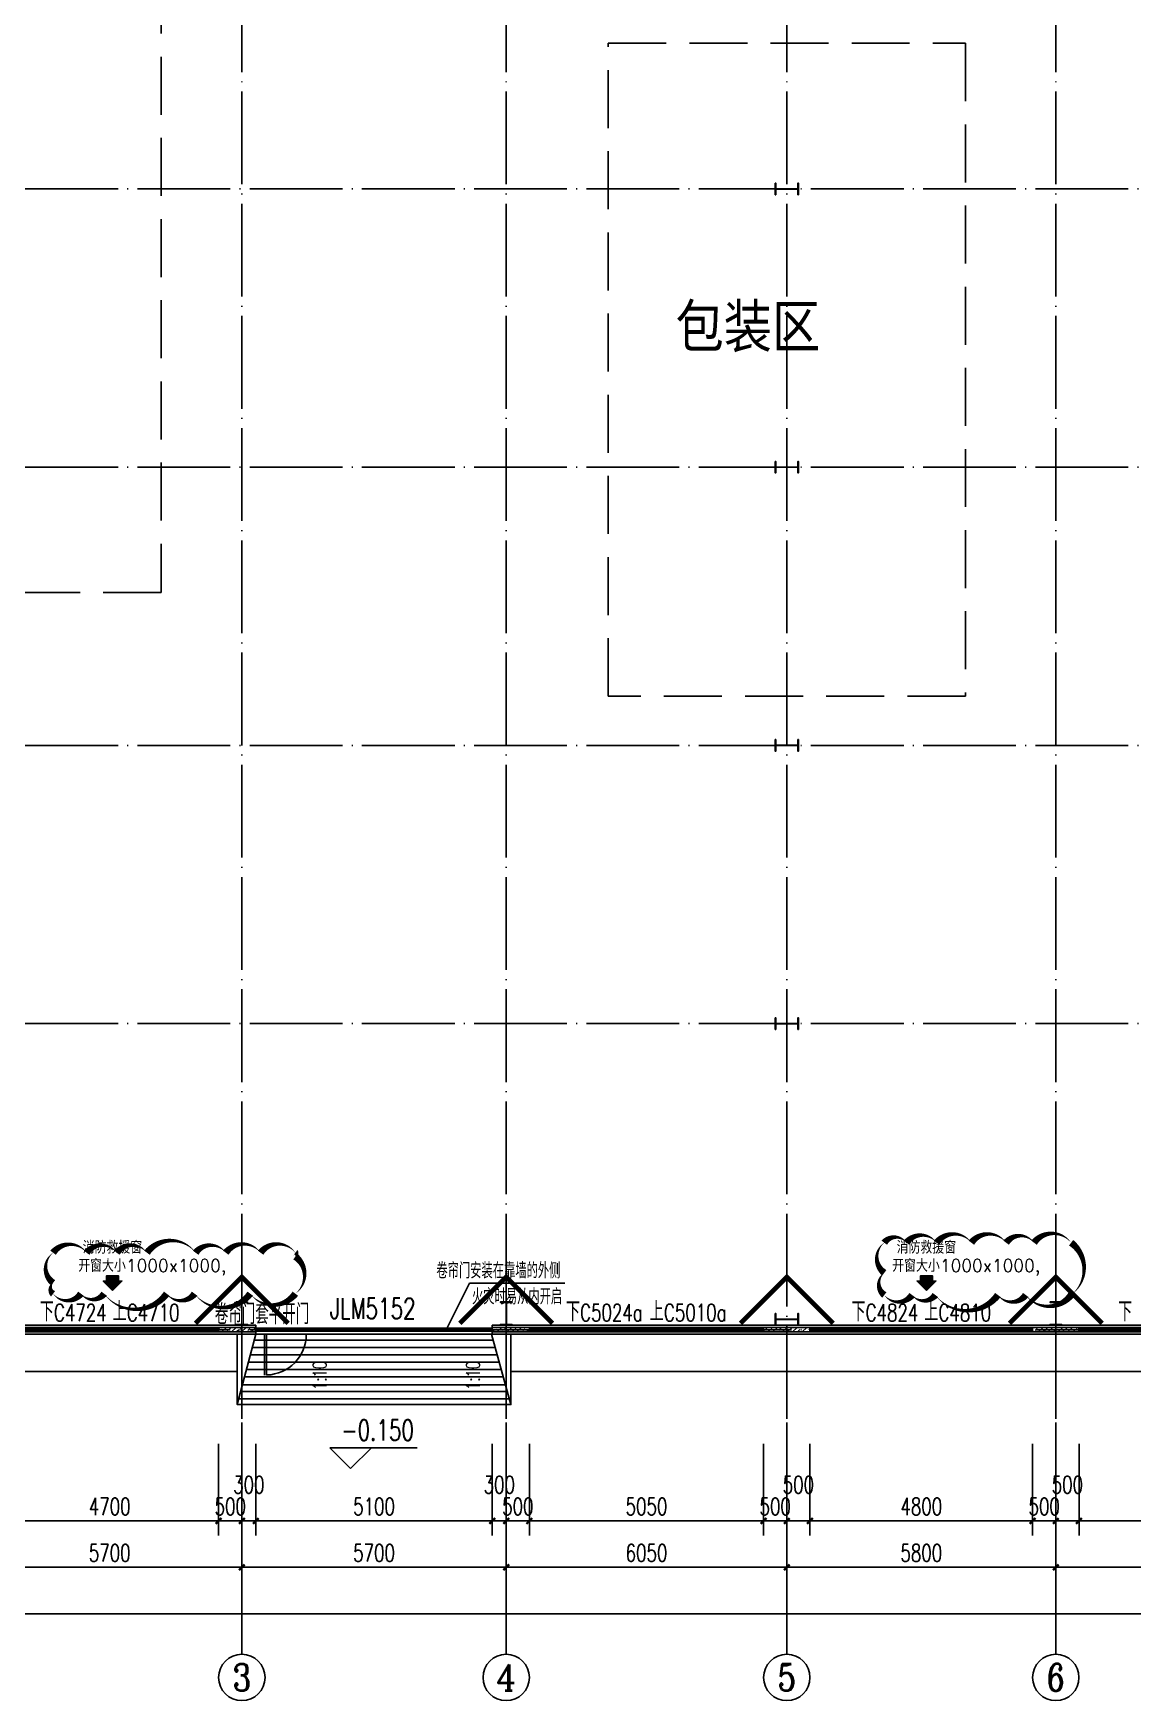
# Model space of a CAD drawing. Extents: x 7651907 to 8255021, y -2490714 to -1144618.
# Drawn here: x 7871725 to 7895428, y -1253868 to -1217913 of the extents above; entities that cross this region are included whole.
import ezdxf
from ezdxf.enums import TextEntityAlignment as Align

# ---------------------------------------------------------------- set-up
doc = ezdxf.new("R2010")
doc.units = 0
doc.header["$LTSCALE"] = 1000
doc.linetypes.add('DASH', pattern=[0.35, 0.25, -0.1])
doc.linetypes.add('DOTE', pattern=[2.42, 2, -0.2, 0.02, -0.2])
doc.layers.get('0').update_dxf_attribs({"linetype": 'CONTINUOUS'})
doc.layers.get('Defpoints').update_dxf_attribs({"linetype": 'CONTINUOUS'})
for name, color, linetype in [('001-墙体', 30, 'CONTINUOUS'), ('AXIS', 3, 'CONTINUOUS'), ('AXIS_TEXT', 7, 'CONTINUOUS'), ('DIM_ELEV', 3, 'CONTINUOUS'), ('DIM_LEAD', 3, 'CONTINUOUS'), ('DIM_SYMB', 3, 'CONTINUOUS'), ('DOTE', 8, 'DOTE'), ('M_Prof', 2, 'CONTINUOUS'), ('PUB_HATCH', 8, 'CONTINUOUS'), ('PUB_TEXT', 7, 'CONTINUOUS'), ('STAIR', 2, 'CONTINUOUS'), ('WINDOW', 4, 'CONTINUOUS'), ('WINDOW_TEXT', 7, 'CONTINUOUS'), ('墙线', 2, 'CONTINUOUS')]:
    doc.layers.add(name, color=color, linetype=linetype)
doc.layers.add('DIM_MODI', color=6, linetype='CONTINUOUS', plot=False)
doc.styles.add('0总图替换X', font='ZSM.shx', dxfattribs={"bigfont": 'HZTXT.shx'})
doc.styles.add('_TCH_AXIS', font='COMPLEX', dxfattribs={"bigfont": 'GBCBIG'})
doc.styles.add('_TCH_DIM', font='SIMPLEX', dxfattribs={"bigfont": 'GBCBIG'})
doc.styles.add('_TCH_DIM_T3', font='SIMPLEX', dxfattribs={"width": 0.705882, "bigfont": 'GBCBIG'})
doc.styles.add('_TCH_LABEL', font='COMPLEX', dxfattribs={"bigfont": 'GBCBIG'})
doc.styles.add('_TCH_WINDOW', font='SIMPLEX', dxfattribs={"height": 3.5, "bigfont": 'GBCBIG'})
doc.styles.add('COMPLEX', font='COMPLEX')
doc.styles.get("Standard").update_dxf_attribs({"font": 'txt.shx', "width": 0.7, "bigfont": 'TSSDCHN.shx'})
doc.dimstyles.new('_TCH_ARCH&&125', dxfattribs={"dimtxt": 371.875, "dimasz": 125, "dimexe": 312.5, "dimexo": 375, "dimgap": 125, "dimtad": 1, "dimdec": 0, "dimzin": 0, "dimdsep": 46, "dimtxsty": '_TCH_DIM_T3', "dimblk": 'ARCHTICK', "dimcen": 0.09, "dimclrt": 7, "dimazin": 2, "dimtfac": 1, "dimtdec": 0, "dimtix": 1, "dimtmove": 2, "dimatfit": 3, "dimfxl": 0, "dimtolj": 1, "dimtzin": 0, "dimarcsym": 0})
pattern_1 = [(45, (5175.98, -392172.73), (-106.0660596, 106.0660596), []), (45, (5228.14, -392226.58), (-106.0660596, 106.0660596), [59.21055, -33.8346])]

# ---------------------------------------------------------------- blocks, each defined once
blk = doc.blocks.new('sgdgsgsg')
at = {"layer": 'M_Prof'}
for points in [[(8011296, -957026), (8011296, -957276), (8011308, -957276), (8011308, -957154), (8011784, -957154), (8011784, -957276), (8011796, -957276), (8011796, -957026), (8011784, -957026), (8011784, -957148), (8011308, -957148), (8011308, -957026)], [(8011296, -963026), (8011296, -963276), (8011308, -963276), (8011308, -963154), (8011784, -963154), (8011784, -963276), (8011796, -963276), (8011796, -963026), (8011784, -963026), (8011784, -963148), (8011308, -963148), (8011308, -963026)], [(8011296, -969026), (8011296, -969276), (8011308, -969276), (8011308, -969154), (8011784, -969154), (8011784, -969276), (8011796, -969276), (8011796, -969026), (8011784, -969026), (8011784, -969148), (8011308, -969148), (8011308, -969026)], [(8011296, -975026), (8011296, -975276), (8011308, -975276), (8011308, -975154), (8011784, -975154), (8011784, -975276), (8011796, -975276), (8011796, -975026), (8011784, -975026), (8011784, -975148), (8011308, -975148), (8011308, -975026)], [(7999921, -981151), (7999671, -981151), (7999671, -981163), (7999793, -981163), (7999793, -981639), (7999671, -981639), (7999671, -981651), (7999921, -981651), (7999921, -981639), (7999799, -981639), (7999799, -981163), (7999921, -981163)], [(8005621, -981151), (8005371, -981151), (8005371, -981163), (8005493, -981163), (8005493, -981639), (8005371, -981639), (8005371, -981651), (8005621, -981651), (8005621, -981639), (8005499, -981639), (8005499, -981163), (8005621, -981163)], [(8017471, -981151), (8017221, -981151), (8017221, -981163), (8017343, -981163), (8017343, -981639), (8017221, -981639), (8017221, -981651), (8017471, -981651), (8017471, -981639), (8017349, -981639), (8017349, -981163), (8017471, -981163)], [(8011296, -981401), (8011296, -981651), (8011308, -981651), (8011308, -981529), (8011784, -981529), (8011784, -981651), (8011796, -981651), (8011796, -981401), (8011784, -981401), (8011784, -981523), (8011308, -981523), (8011308, -981401)]]:
    blk.add_lwpolyline(points, close=True, dxfattribs=at)
blk = doc.blocks.new('5181895')
h = blk.add_hatch(color=13)
h.dxf.hatch_style = 1
h.paths.add_polyline_path([(-1101987, -147875), (-1102144, -148033), (-1102087, -148033), (-1102087, -148123), (-1101887, -148123), (-1101887, -148033), (-1101829, -148033)])
at = {"color": 13}
blk.add_lwpolyline([(-1101987, -147875), (-1102144, -148033), (-1102087, -148033), (-1102087, -148123), (-1101887, -148123), (-1101887, -148033), (-1101829, -148033), (-1101987, -147875)], close=True, dxfattribs=at)
blk = doc.blocks.new('_ArchTick')
at = {"color": 0, "linetype": 'ByBlock', "const_width": 0.4}
blk.add_lwpolyline([(-0.5, -0.5), (0.5, 0.5)], dxfattribs=at)
blk = doc.blocks.new('*D796')
at = {"layer": 'AXIS', "color": 0, "lineweight": -2}
for p, q in [((7871021, -1248329), (7871021, -1250306)), ((7875721, -1248329), (7875721, -1250306)), ((7871021, -1249993), (7875721, -1249993))]:
    blk.add_line(p, q, dxfattribs=at)
at = {"layer": 'Defpoints', "color": 0}
for p in [(7871021, -1247954), (7875721, -1247954), (7875721, -1249993)]:
    blk.add_point(p, dxfattribs=at)
at = {"layer": 'AXIS', "color": 0, "lineweight": -2, "xscale": 125, "yscale": 125, "zscale": 125, "rotation": 180}
blk.add_blockref('_ArchTick', (7871021, -1249993), dxfattribs=at)
at = {"layer": 'AXIS', "color": 0, "lineweight": -2, "xscale": 125, "yscale": 125, "zscale": 125}
blk.add_blockref('_ArchTick', (7875721, -1249993), dxfattribs=at)
at = {"layer": 'AXIS', "color": 7, "insert": (7873371, -1249682), "char_height": 371.9, "attachment_point": 5, "style": '_TCH_DIM_T3'}
blk.add_mtext('\\A1;4700', dxfattribs=at)
blk = doc.blocks.new('*D797')
at = {"layer": 'AXIS', "color": 0, "lineweight": -2}
for p, q in [((7875721, -1248329), (7875721, -1250306)), ((7876221, -1248329), (7876221, -1250306)), ((7875721, -1249993), (7875596, -1249993)), ((7875721, -1249993), (7876221, -1249993)), ((7876221, -1249993), (7876346, -1249993))]:
    blk.add_line(p, q, dxfattribs=at)
at = {"layer": 'Defpoints', "color": 0}
for p in [(7875721, -1247954), (7876221, -1247954), (7876221, -1249993)]:
    blk.add_point(p, dxfattribs=at)
at = {"layer": 'AXIS', "color": 0, "lineweight": -2, "xscale": 125, "yscale": 125, "zscale": 125}
blk.add_blockref('_ArchTick', (7875721, -1249993), dxfattribs=at)
at = {"layer": 'AXIS', "color": 0, "lineweight": -2, "xscale": 125, "yscale": 125, "zscale": 125, "rotation": 180}
blk.add_blockref('_ArchTick', (7876221, -1249993), dxfattribs=at)
at = {"layer": 'AXIS', "color": 7, "insert": (7875971, -1249682), "char_height": 371.9, "attachment_point": 5, "style": '_TCH_DIM_T3'}
blk.add_mtext('\\A1;500', dxfattribs=at)
blk = doc.blocks.new('*D798')
at = {"layer": 'AXIS', "color": 0, "lineweight": -2}
for p, q in [((7876221, -1248329), (7876221, -1250306)), ((7876521, -1248329), (7876521, -1250306)), ((7876221, -1249993), (7876521, -1249993))]:
    blk.add_line(p, q, dxfattribs=at)
at = {"layer": 'Defpoints', "color": 0}
for p in [(7876221, -1247954), (7876521, -1247954), (7876521, -1249993)]:
    blk.add_point(p, dxfattribs=at)
at = {"layer": 'AXIS', "color": 0, "lineweight": -2, "xscale": 125, "yscale": 125, "zscale": 125, "rotation": 180}
blk.add_blockref('_ArchTick', (7876221, -1249993), dxfattribs=at)
at = {"layer": 'AXIS', "color": 0, "lineweight": -2, "xscale": 125, "yscale": 125, "zscale": 125}
blk.add_blockref('_ArchTick', (7876521, -1249993), dxfattribs=at)
at = {"layer": 'AXIS', "color": 7, "insert": (7876371, -1249212), "char_height": 371.9, "attachment_point": 5, "style": '_TCH_DIM_T3'}
blk.add_mtext('\\A1;300', dxfattribs=at)
blk = doc.blocks.new('*D799')
at = {"layer": 'AXIS', "color": 0, "lineweight": -2}
for p, q in [((7876521, -1248329), (7876521, -1250306)), ((7881621, -1248329), (7881621, -1250306)), ((7876521, -1249993), (7881621, -1249993))]:
    blk.add_line(p, q, dxfattribs=at)
at = {"layer": 'Defpoints', "color": 0}
for p in [(7876521, -1247954), (7881621, -1247954), (7881621, -1249993)]:
    blk.add_point(p, dxfattribs=at)
at = {"layer": 'AXIS', "color": 0, "lineweight": -2, "xscale": 125, "yscale": 125, "zscale": 125, "rotation": 180}
blk.add_blockref('_ArchTick', (7876521, -1249993), dxfattribs=at)
at = {"layer": 'AXIS', "color": 0, "lineweight": -2, "xscale": 125, "yscale": 125, "zscale": 125}
blk.add_blockref('_ArchTick', (7881621, -1249993), dxfattribs=at)
at = {"layer": 'AXIS', "color": 7, "insert": (7879071, -1249682), "char_height": 371.9, "attachment_point": 5, "style": '_TCH_DIM_T3'}
blk.add_mtext('\\A1;5100', dxfattribs=at)
blk = doc.blocks.new('*D800')
at = {"layer": 'AXIS', "color": 0, "lineweight": -2}
for p, q in [((7881621, -1248329), (7881621, -1250306)), ((7881921, -1248329), (7881921, -1250306)), ((7881621, -1249993), (7881921, -1249993))]:
    blk.add_line(p, q, dxfattribs=at)
at = {"layer": 'Defpoints', "color": 0}
for p in [(7881621, -1247954), (7881921, -1247954), (7881921, -1249993)]:
    blk.add_point(p, dxfattribs=at)
at = {"layer": 'AXIS', "color": 0, "lineweight": -2, "xscale": 125, "yscale": 125, "zscale": 125, "rotation": 180}
blk.add_blockref('_ArchTick', (7881621, -1249993), dxfattribs=at)
at = {"layer": 'AXIS', "color": 0, "lineweight": -2, "xscale": 125, "yscale": 125, "zscale": 125}
blk.add_blockref('_ArchTick', (7881921, -1249993), dxfattribs=at)
at = {"layer": 'AXIS', "color": 7, "insert": (7881771, -1249212), "char_height": 371.9, "attachment_point": 5, "style": '_TCH_DIM_T3'}
blk.add_mtext('\\A1;300', dxfattribs=at)
blk = doc.blocks.new('*D801')
at = {"layer": 'AXIS', "color": 0, "lineweight": -2}
for p, q in [((7881921, -1248329), (7881921, -1250306)), ((7882421, -1248329), (7882421, -1250306)), ((7881921, -1249993), (7881796, -1249993)), ((7881921, -1249993), (7882421, -1249993)), ((7882421, -1249993), (7882546, -1249993))]:
    blk.add_line(p, q, dxfattribs=at)
at = {"layer": 'Defpoints', "color": 0}
for p in [(7881921, -1247954), (7882421, -1247954), (7882421, -1249993)]:
    blk.add_point(p, dxfattribs=at)
at = {"layer": 'AXIS', "color": 0, "lineweight": -2, "xscale": 125, "yscale": 125, "zscale": 125}
blk.add_blockref('_ArchTick', (7881921, -1249993), dxfattribs=at)
at = {"layer": 'AXIS', "color": 0, "lineweight": -2, "xscale": 125, "yscale": 125, "zscale": 125, "rotation": 180}
blk.add_blockref('_ArchTick', (7882421, -1249993), dxfattribs=at)
at = {"layer": 'AXIS', "color": 7, "insert": (7882171, -1249682), "char_height": 371.9, "attachment_point": 5, "style": '_TCH_DIM_T3'}
blk.add_mtext('\\A1;500', dxfattribs=at)
blk = doc.blocks.new('*D802')
at = {"layer": 'AXIS', "color": 0, "lineweight": -2}
for p, q in [((7882421, -1248329), (7882421, -1250306)), ((7887471, -1248329), (7887471, -1250306)), ((7882421, -1249993), (7887471, -1249993))]:
    blk.add_line(p, q, dxfattribs=at)
at = {"layer": 'Defpoints', "color": 0}
for p in [(7882421, -1247954), (7887471, -1247954), (7887471, -1249993)]:
    blk.add_point(p, dxfattribs=at)
at = {"layer": 'AXIS', "color": 0, "lineweight": -2, "xscale": 125, "yscale": 125, "zscale": 125, "rotation": 180}
blk.add_blockref('_ArchTick', (7882421, -1249993), dxfattribs=at)
at = {"layer": 'AXIS', "color": 0, "lineweight": -2, "xscale": 125, "yscale": 125, "zscale": 125}
blk.add_blockref('_ArchTick', (7887471, -1249993), dxfattribs=at)
at = {"layer": 'AXIS', "color": 7, "insert": (7884946, -1249682), "char_height": 371.9, "attachment_point": 5, "style": '_TCH_DIM_T3'}
blk.add_mtext('\\A1;5050', dxfattribs=at)
blk = doc.blocks.new('*D803')
at = {"layer": 'AXIS', "color": 0, "lineweight": -2}
for p, q in [((7887471, -1248329), (7887471, -1250306)), ((7887971, -1248329), (7887971, -1250306)), ((7887471, -1249993), (7887346, -1249993)), ((7887471, -1249993), (7887971, -1249993)), ((7887971, -1249993), (7888096, -1249993))]:
    blk.add_line(p, q, dxfattribs=at)
at = {"layer": 'Defpoints', "color": 0}
for p in [(7887471, -1247954), (7887971, -1247954), (7887971, -1249993)]:
    blk.add_point(p, dxfattribs=at)
at = {"layer": 'AXIS', "color": 0, "lineweight": -2, "xscale": 125, "yscale": 125, "zscale": 125}
blk.add_blockref('_ArchTick', (7887471, -1249993), dxfattribs=at)
at = {"layer": 'AXIS', "color": 0, "lineweight": -2, "xscale": 125, "yscale": 125, "zscale": 125, "rotation": 180}
blk.add_blockref('_ArchTick', (7887971, -1249993), dxfattribs=at)
at = {"layer": 'AXIS', "color": 7, "insert": (7887721, -1249682), "char_height": 371.9, "attachment_point": 5, "style": '_TCH_DIM_T3'}
blk.add_mtext('\\A1;500', dxfattribs=at)
blk = doc.blocks.new('*D804')
at = {"layer": 'AXIS', "color": 0, "lineweight": -2}
for p, q in [((7887971, -1248329), (7887971, -1250306)), ((7888471, -1248329), (7888471, -1250306)), ((7887971, -1249993), (7888471, -1249993))]:
    blk.add_line(p, q, dxfattribs=at)
at = {"layer": 'Defpoints', "color": 0}
for p in [(7887971, -1247954), (7888471, -1247954), (7888471, -1249993)]:
    blk.add_point(p, dxfattribs=at)
at = {"layer": 'AXIS', "color": 0, "lineweight": -2, "xscale": 125, "yscale": 125, "zscale": 125, "rotation": 180}
blk.add_blockref('_ArchTick', (7887971, -1249993), dxfattribs=at)
at = {"layer": 'AXIS', "color": 0, "lineweight": -2, "xscale": 125, "yscale": 125, "zscale": 125}
blk.add_blockref('_ArchTick', (7888471, -1249993), dxfattribs=at)
at = {"layer": 'AXIS', "color": 7, "insert": (7888221, -1249212), "char_height": 371.9, "attachment_point": 5, "style": '_TCH_DIM_T3'}
blk.add_mtext('\\A1;500', dxfattribs=at)
blk = doc.blocks.new('*D805')
at = {"layer": 'AXIS', "color": 0, "lineweight": -2}
for p, q in [((7888471, -1248329), (7888471, -1250306)), ((7893271, -1248329), (7893271, -1250306)), ((7888471, -1249993), (7893271, -1249993))]:
    blk.add_line(p, q, dxfattribs=at)
at = {"layer": 'Defpoints', "color": 0}
for p in [(7888471, -1247954), (7893271, -1247954), (7893271, -1249993)]:
    blk.add_point(p, dxfattribs=at)
at = {"layer": 'AXIS', "color": 0, "lineweight": -2, "xscale": 125, "yscale": 125, "zscale": 125, "rotation": 180}
blk.add_blockref('_ArchTick', (7888471, -1249993), dxfattribs=at)
at = {"layer": 'AXIS', "color": 0, "lineweight": -2, "xscale": 125, "yscale": 125, "zscale": 125}
blk.add_blockref('_ArchTick', (7893271, -1249993), dxfattribs=at)
at = {"layer": 'AXIS', "color": 7, "insert": (7890871, -1249682), "char_height": 371.9, "attachment_point": 5, "style": '_TCH_DIM_T3'}
blk.add_mtext('\\A1;4800', dxfattribs=at)
blk = doc.blocks.new('*D806')
at = {"layer": 'AXIS', "color": 0, "lineweight": -2}
for p, q in [((7893271, -1248329), (7893271, -1250306)), ((7893771, -1248329), (7893771, -1250306)), ((7893271, -1249993), (7893146, -1249993)), ((7893271, -1249993), (7893771, -1249993)), ((7893771, -1249993), (7893896, -1249993))]:
    blk.add_line(p, q, dxfattribs=at)
at = {"layer": 'Defpoints', "color": 0}
for p in [(7893271, -1247954), (7893771, -1247954), (7893771, -1249993)]:
    blk.add_point(p, dxfattribs=at)
at = {"layer": 'AXIS', "color": 0, "lineweight": -2, "xscale": 125, "yscale": 125, "zscale": 125}
blk.add_blockref('_ArchTick', (7893271, -1249993), dxfattribs=at)
at = {"layer": 'AXIS', "color": 0, "lineweight": -2, "xscale": 125, "yscale": 125, "zscale": 125, "rotation": 180}
blk.add_blockref('_ArchTick', (7893771, -1249993), dxfattribs=at)
at = {"layer": 'AXIS', "color": 7, "insert": (7893521, -1249682), "char_height": 371.9, "attachment_point": 5, "style": '_TCH_DIM_T3'}
blk.add_mtext('\\A1;500', dxfattribs=at)
blk = doc.blocks.new('*D807')
at = {"layer": 'AXIS', "color": 0, "lineweight": -2}
for p, q in [((7893771, -1248329), (7893771, -1250306)), ((7894271, -1248329), (7894271, -1250306)), ((7893771, -1249993), (7894271, -1249993))]:
    blk.add_line(p, q, dxfattribs=at)
at = {"layer": 'Defpoints', "color": 0}
for p in [(7893771, -1247954), (7894271, -1247954), (7894271, -1249993)]:
    blk.add_point(p, dxfattribs=at)
at = {"layer": 'AXIS', "color": 0, "lineweight": -2, "xscale": 125, "yscale": 125, "zscale": 125, "rotation": 180}
blk.add_blockref('_ArchTick', (7893771, -1249993), dxfattribs=at)
at = {"layer": 'AXIS', "color": 0, "lineweight": -2, "xscale": 125, "yscale": 125, "zscale": 125}
blk.add_blockref('_ArchTick', (7894271, -1249993), dxfattribs=at)
at = {"layer": 'AXIS', "color": 7, "insert": (7894021, -1249212), "char_height": 371.9, "attachment_point": 5, "style": '_TCH_DIM_T3'}
blk.add_mtext('\\A1;500', dxfattribs=at)
blk = doc.blocks.new('*D808')
at = {"layer": 'AXIS', "color": 0, "lineweight": -2}
for p, q in [((7894271, -1248329), (7894271, -1250306)), ((7898971, -1248329), (7898971, -1250306)), ((7894271, -1249993), (7898971, -1249993))]:
    blk.add_line(p, q, dxfattribs=at)
at = {"layer": 'Defpoints', "color": 0}
for p in [(7894271, -1247954), (7898971, -1247954), (7898971, -1249993)]:
    blk.add_point(p, dxfattribs=at)
at = {"layer": 'AXIS', "color": 0, "lineweight": -2, "xscale": 125, "yscale": 125, "zscale": 125, "rotation": 180}
blk.add_blockref('_ArchTick', (7894271, -1249993), dxfattribs=at)
at = {"layer": 'AXIS', "color": 0, "lineweight": -2, "xscale": 125, "yscale": 125, "zscale": 125}
blk.add_blockref('_ArchTick', (7898971, -1249993), dxfattribs=at)
at = {"layer": 'AXIS', "color": 7, "insert": (7896621, -1249682), "char_height": 371.9, "attachment_point": 5, "style": '_TCH_DIM_T3'}
blk.add_mtext('\\A1;4700', dxfattribs=at)
blk = doc.blocks.new('*D859')
at = {"layer": 'AXIS', "color": 0, "lineweight": -2}
for p, q in [((7870521, -1248243), (7870521, -1251306)), ((7876221, -1248243), (7876221, -1251306)), ((7870521, -1250993), (7876221, -1250993))]:
    blk.add_line(p, q, dxfattribs=at)
at = {"layer": 'Defpoints', "color": 0}
for p in [(7870521, -1247868), (7876221, -1247868), (7876221, -1250993)]:
    blk.add_point(p, dxfattribs=at)
at = {"layer": 'AXIS', "color": 0, "lineweight": -2, "xscale": 125, "yscale": 125, "zscale": 125, "rotation": 180}
blk.add_blockref('_ArchTick', (7870521, -1250993), dxfattribs=at)
at = {"layer": 'AXIS', "color": 0, "lineweight": -2, "xscale": 125, "yscale": 125, "zscale": 125}
blk.add_blockref('_ArchTick', (7876221, -1250993), dxfattribs=at)
at = {"layer": 'AXIS', "color": 7, "insert": (7873371, -1250682), "char_height": 371.9, "attachment_point": 5, "style": '_TCH_DIM_T3'}
blk.add_mtext('\\A1;5700', dxfattribs=at)
blk = doc.blocks.new('*D860')
at = {"layer": 'AXIS', "color": 0, "lineweight": -2}
for p, q in [((7876221, -1248243), (7876221, -1251306)), ((7881921, -1248243), (7881921, -1251306)), ((7876221, -1250993), (7881921, -1250993))]:
    blk.add_line(p, q, dxfattribs=at)
at = {"layer": 'Defpoints', "color": 0}
for p in [(7876221, -1247868), (7881921, -1247868), (7881921, -1250993)]:
    blk.add_point(p, dxfattribs=at)
at = {"layer": 'AXIS', "color": 0, "lineweight": -2, "xscale": 125, "yscale": 125, "zscale": 125, "rotation": 180}
blk.add_blockref('_ArchTick', (7876221, -1250993), dxfattribs=at)
at = {"layer": 'AXIS', "color": 0, "lineweight": -2, "xscale": 125, "yscale": 125, "zscale": 125}
blk.add_blockref('_ArchTick', (7881921, -1250993), dxfattribs=at)
at = {"layer": 'AXIS', "color": 7, "insert": (7879071, -1250682), "char_height": 371.9, "attachment_point": 5, "style": '_TCH_DIM_T3'}
blk.add_mtext('\\A1;5700', dxfattribs=at)
blk = doc.blocks.new('*D861')
at = {"layer": 'AXIS', "color": 0, "lineweight": -2}
for p, q in [((7881921, -1248243), (7881921, -1251306)), ((7887971, -1248243), (7887971, -1251306)), ((7881921, -1250993), (7887971, -1250993))]:
    blk.add_line(p, q, dxfattribs=at)
at = {"layer": 'Defpoints', "color": 0}
for p in [(7881921, -1247868), (7887971, -1247868), (7887971, -1250993)]:
    blk.add_point(p, dxfattribs=at)
at = {"layer": 'AXIS', "color": 0, "lineweight": -2, "xscale": 125, "yscale": 125, "zscale": 125, "rotation": 180}
blk.add_blockref('_ArchTick', (7881921, -1250993), dxfattribs=at)
at = {"layer": 'AXIS', "color": 0, "lineweight": -2, "xscale": 125, "yscale": 125, "zscale": 125}
blk.add_blockref('_ArchTick', (7887971, -1250993), dxfattribs=at)
at = {"layer": 'AXIS', "color": 7, "insert": (7884946, -1250682), "char_height": 371.9, "attachment_point": 5, "style": '_TCH_DIM_T3'}
blk.add_mtext('\\A1;6050', dxfattribs=at)
blk = doc.blocks.new('*D862')
at = {"layer": 'AXIS', "color": 0, "lineweight": -2}
for p, q in [((7887971, -1248243), (7887971, -1251306)), ((7893771, -1248243), (7893771, -1251306)), ((7887971, -1250993), (7893771, -1250993))]:
    blk.add_line(p, q, dxfattribs=at)
at = {"layer": 'Defpoints', "color": 0}
for p in [(7887971, -1247868), (7893771, -1247868), (7893771, -1250993)]:
    blk.add_point(p, dxfattribs=at)
at = {"layer": 'AXIS', "color": 0, "lineweight": -2, "xscale": 125, "yscale": 125, "zscale": 125, "rotation": 180}
blk.add_blockref('_ArchTick', (7887971, -1250993), dxfattribs=at)
at = {"layer": 'AXIS', "color": 0, "lineweight": -2, "xscale": 125, "yscale": 125, "zscale": 125}
blk.add_blockref('_ArchTick', (7893771, -1250993), dxfattribs=at)
at = {"layer": 'AXIS', "color": 7, "insert": (7890871, -1250682), "char_height": 371.9, "attachment_point": 5, "style": '_TCH_DIM_T3'}
blk.add_mtext('\\A1;5800', dxfattribs=at)
blk = doc.blocks.new('*D863')
at = {"layer": 'AXIS', "color": 0, "lineweight": -2}
for p, q in [((7893771, -1248243), (7893771, -1251306)), ((7899471, -1248243), (7899471, -1251306)), ((7893771, -1250993), (7899471, -1250993))]:
    blk.add_line(p, q, dxfattribs=at)
at = {"layer": 'Defpoints', "color": 0}
for p in [(7893771, -1247868), (7899471, -1247868), (7899471, -1250993)]:
    blk.add_point(p, dxfattribs=at)
at = {"layer": 'AXIS', "color": 0, "lineweight": -2, "xscale": 125, "yscale": 125, "zscale": 125, "rotation": 180}
blk.add_blockref('_ArchTick', (7893771, -1250993), dxfattribs=at)
at = {"layer": 'AXIS', "color": 0, "lineweight": -2, "xscale": 125, "yscale": 125, "zscale": 125}
blk.add_blockref('_ArchTick', (7899471, -1250993), dxfattribs=at)
at = {"layer": 'AXIS', "color": 7, "insert": (7896621, -1250682), "char_height": 371.9, "attachment_point": 5, "style": '_TCH_DIM_T3'}
blk.add_mtext('\\A1;5700', dxfattribs=at)
blk = doc.blocks.new('*D870')
at = {"layer": 'AXIS', "color": 0, "lineweight": -2}
for p, q in [((7864471, -1248243), (7864471, -1252306)), ((7934471, -1248243), (7934471, -1252306)), ((7864471, -1251993), (7934471, -1251993))]:
    blk.add_line(p, q, dxfattribs=at)
at = {"layer": 'Defpoints', "color": 0}
for p in [(7864471, -1247868), (7934471, -1247868), (7934471, -1251993)]:
    blk.add_point(p, dxfattribs=at)
at = {"layer": 'AXIS', "color": 0, "lineweight": -2, "xscale": 125, "yscale": 125, "zscale": 125, "rotation": 180}
blk.add_blockref('_ArchTick', (7864471, -1251993), dxfattribs=at)
at = {"layer": 'AXIS', "color": 0, "lineweight": -2, "xscale": 125, "yscale": 125, "zscale": 125}
blk.add_blockref('_ArchTick', (7934471, -1251993), dxfattribs=at)
at = {"layer": 'AXIS', "color": 7, "insert": (7899471, -1251682), "char_height": 371.9, "attachment_point": 5, "style": '_TCH_DIM_T3'}
blk.add_mtext('\\A1;70000', dxfattribs=at)
blk = doc.blocks.new('_AXISO')
blk.add_circle((0, 0), 0.5)
at = {"layer": 'AXIS_TEXT', "style": 'COMPLEX', "width": 1.041667}
blk.add_attdef('A', text='', height=0.56, dxfattribs=at).set_placement((-0.25, -0.28), (0.25, -0.28), align=Align.FIT)
blk = doc.blocks.new('$DorLib2D$00000213')
at = {"color": 0, "linetype": 'DASH', "const_width": 0.02}
blk.add_lwpolyline([(0.5, 0), (-0.5, 0)], dxfattribs=at)
blk = doc.blocks.new('$TCHSYS$WIN2D')
for p, q in [((-0.5, 0.5), (0.5, 0.5)), ((-0.5, 0.5), (-0.5, -0.5)), ((0.5, 0.5), (0.5, -0.5)), ((0.5, 0.1667), (-0.5, 0.1667)), ((0.5, -0.1667), (-0.5, -0.1667)), ((-0.5, -0.5), (0.5, -0.5))]:
    blk.add_line(p, q)

msp = doc.modelspace()

# ---------------------------------------------------------------- hatches: boundary and pattern name
at = {"layer": 'PUB_HATCH'}
h = msp.add_hatch(dxfattribs=at)
h.set_pattern_fill('天然石材', color=256, scale=30, style=0)
h.set_pattern_definition(pattern_1)
h.paths.add_polyline_path([(7876520.7, -1245818.2), (7875720.7, -1245818.2), (7875720.7, -1245918.2), (7876520.7, -1245918.2)])
h = msp.add_hatch(dxfattribs=at)
h.set_pattern_fill('天然石材', color=256, scale=30, style=0)
h.set_pattern_definition(pattern_1)
h.paths.add_polyline_path([(7882420.7, -1245818.2), (7881620.7, -1245818.2), (7881620.7, -1245918.2), (7882420.7, -1245918.2)])
h = msp.add_hatch(dxfattribs=at)
h.set_pattern_fill('天然石材', color=256, scale=30, style=0)
h.set_pattern_definition(pattern_1)
h.paths.add_polyline_path([(7888470.7, -1245818.2), (7887470.7, -1245818.2), (7887470.7, -1245918.2), (7888470.7, -1245918.2)])
h = msp.add_hatch(dxfattribs=at)
h.set_pattern_fill('天然石材', color=256, scale=30, style=0)
h.set_pattern_definition(pattern_1)
h.paths.add_polyline_path([(7894270.7, -1245818.2), (7893270.7, -1245818.2), (7893270.7, -1245918.2), (7894270.7, -1245918.2)])

# ---------------------------------------------------------------- linework, layer by layer
at = {"linetype": 'DASH', "ltscale": 5}
for points in [[(7868341, -1174669), (7874482.9, -1174669), (7874482.9, -1229968.5), (7868341, -1229968.5)], [(7884119.9, -1218127.1), (7891821.6, -1218127.1), (7891821.6, -1232207.2), (7884119.9, -1232207.2)]]:
    msp.add_lwpolyline(points, close=True, dxfattribs=at)
at = {"color": 5, "const_width": 100}
for points in [[(7875220.7, -1245732.9), (7876220.7, -1244732.9), (7877220.7, -1245732.9)], [(7880920.7, -1245732.9), (7881920.7, -1244732.9), (7882920.7, -1245732.9)], [(7886970.7, -1245732.9), (7887970.7, -1244732.9), (7888970.7, -1245732.9)], [(7892770.7, -1245732.9), (7893770.7, -1244732.9), (7894770.7, -1245732.9)]]:
    msp.add_lwpolyline(points, dxfattribs=at)
at = {"layer": '001-墙体', "color": 54}
for p, q in [((7876520.7, -1245818.2), (7875720.7, -1245818.2)), ((7875720.7, -1245818.2), (7875720.7, -1245918.2)), ((7876520.7, -1245918.2), (7876520.7, -1245818.2)), ((7882420.7, -1245818.2), (7881620.7, -1245818.2)), ((7881620.7, -1245818.2), (7881620.7, -1245918.2)), ((7882420.7, -1245918.2), (7882420.7, -1245818.2)), ((7888470.7, -1245818.2), (7887470.7, -1245818.2)), ((7887470.7, -1245818.2), (7887470.7, -1245918.2)), ((7888470.7, -1245918.2), (7888470.7, -1245818.2)), ((7894270.7, -1245818.2), (7893270.7, -1245818.2)), ((7893270.7, -1245818.2), (7893270.7, -1245918.2)), ((7894270.7, -1245918.2), (7894270.7, -1245818.2)), ((7875720.7, -1245918.2), (7876520.7, -1245918.2)), ((7881620.7, -1245918.2), (7882420.7, -1245918.2)), ((7887470.7, -1245918.2), (7888470.7, -1245918.2)), ((7893270.7, -1245918.2), (7894270.7, -1245918.2))]:
    msp.add_line(p, q, dxfattribs=at)
at = {"layer": '001-墙体'}
for p, q in [((7876520.7, -1245968.2), (7876520.7, -1245768.2)), ((7881620.7, -1245968.2), (7881620.7, -1245768.2))]:
    msp.add_line(p, q, dxfattribs=at)
msp.add_lwpolyline([(7864370.7, -1160568.2), (7934570.7, -1160568.2), (7934570.7, -1245968.2), (7864370.7, -1245968.2)], close=True, dxfattribs=at)
for points in [[(7876520.7, -1245768.2), (7864570.7, -1245768.2), (7864570.7, -1232968.2)], [(7917320.7, -1245768.2), (7881620.7, -1245768.2)], [(7882220.7, -1245768.2), (7881620.7, -1245768.2)]]:
    msp.add_lwpolyline(points, dxfattribs=at)
at = {"layer": '001-墙体', "color": 251}
for points in [[(7876120.7, -1246768.2), (7863570.7, -1246768.2), (7863570.7, -1233368.2)], [(7916920.7, -1246768.2), (7882020.7, -1246768.2)]]:
    msp.add_lwpolyline(points, dxfattribs=at)
at = {"layer": 'AXIS'}
for p, q in [((7876220.7, -1247868.2), (7876220.7, -1252868.2)), ((7881920.7, -1247868.2), (7881920.7, -1252868.2)), ((7887970.7, -1247868.2), (7887970.7, -1252868.2)), ((7893770.7, -1247868.2), (7893770.7, -1252868.2))]:
    msp.add_line(p, q, dxfattribs=at)
at = {"layer": 'DIM_ELEV'}
for p, q in [((7878565.9, -1248865), (7878115.9, -1248415)), ((7878115.9, -1248415), (7880001.1, -1248415)), ((7878565.9, -1248865), (7879015.9, -1248415))]:
    msp.add_line(p, q, dxfattribs=at)
at = {"layer": 'DIM_LEAD'}
for p, q in [((7880622.9, -1245868.2), (7881125.8, -1244868.4)), ((7881125.8, -1244868.4), (7883183, -1244868.4))]:
    msp.add_line(p, q, dxfattribs=at)
at = {"layer": 'DIM_LEAD', "const_width": 40}
msp.add_lwpolyline([(7880613.9, -1245886.1, 1), (7880631.9, -1245850.4, 1)], format="xyb", close=True, dxfattribs=at)
at = {"layer": 'DIM_MODI'}
for points in [[(7872151.6, -1244208.6, 0, 150, 0.5), (7872151.6, -1244858.6, 0, 150, 0.5), (7872151.6, -1245092.4, 0, 150, 0.5), (7872751.6, -1245092.4, 0, 150, 0.5), (7873251.6, -1245092.4, 0, 150, 0.5), (7874601.6, -1245092.4, 0, 150, 0.5), (7875201.6, -1245092.4, 0, 150, 0.5), (7876401.6, -1245092.4, 0, 150, 0.5), (7877374.9, -1245092.4, 0, 150, 0.5), (7877374.9, -1244292.4, 0, 150, 0.5), (7877374.9, -1244208.6, 0, 150, 0.5), (7876624.9, -1244208.6, 0, 150, 0.5), (7875874.9, -1244208.6, 0, 150, 0.5), (7875224.9, -1244208.6, 0, 150, 0.5), (7874174.9, -1244208.6, 0, 150, 0.5), (7873524.9, -1244208.6, 0, 150, 0.5), (7872874.9, -1244208.6, 0, 150, 0.5)], [(7890073.1, -1243992.6, 0, 150, 0.5), (7890073.1, -1244642.6, 0, 150, 0.5), (7890073.1, -1245120.4, 0, 150, 0.5), (7890673.1, -1245120.4, 0, 150, 0.5), (7891173.1, -1245120.4, 0, 150, 0.5), (7892523.1, -1245120.4, 0, 150, 0.5), (7893123.1, -1245120.4, 0, 150, 0.5), (7894100.7, -1245120.4, 0, 150, 0.5), (7894100.7, -1243992.6, 0, 150, 0.5), (7893300.7, -1243992.6, 0, 150, 0.5), (7892700.7, -1243992.6, 0, 150, 0.5), (7891950.7, -1243992.6, 0, 150, 0.5), (7891200.7, -1243992.6, 0, 150, 0.5), (7890550.7, -1243992.6, 0, 150, 0.5)]]:
    msp.add_lwpolyline(points, format="xyseb", close=True, dxfattribs=at)
at = {"layer": 'DIM_SYMB'}
for points in [[(7878153.5, -1246269.9, 0, 0, 0), (7878153.5, -1247182.2, 80, 0, 0), (7878153.5, -1247482.2, 0, 0, 0)], [(7881457.3, -1246269.9, 0, 0, 0), (7881457.3, -1247182.2, 80, 0, 0), (7881457.3, -1247482.2, 0, 0, 0)]]:
    msp.add_lwpolyline(points, format="xyseb", dxfattribs=at)
at = {"layer": 'DOTE'}
for p, q in [((7876220.7, -1158668.2), (7876220.7, -1247868.2)), ((7881920.7, -1158668.2), (7881920.7, -1247868.2)), ((7887970.7, -1158668.2), (7887970.7, -1247868.2)), ((7893770.7, -1158668.2), (7893770.7, -1247868.2)), ((7936470.7, -1221268.2), (7862470.7, -1221268.2)), ((7936470.7, -1227268.2), (7862470.7, -1227268.2)), ((7936470.7, -1233268.2), (7862470.7, -1233268.2)), ((7936470.7, -1239268.2), (7862470.7, -1239268.2)), ((7936470.7, -1245868.2), (7862470.7, -1245868.2))]:
    msp.add_line(p, q, dxfattribs=at)
at = {"layer": 'STAIR', "color": 252}
for p, q in [((7881635, -1246092), (7876492.9, -1246092)), ((7881723.1, -1246409.5), (7876407, -1246409.5)), ((7881679.1, -1246250.7), (7876449.9, -1246250.7)), ((7881855.2, -1246885.7), (7876278.2, -1246885.7)), ((7881811.2, -1246727), (7876321.2, -1246727)), ((7881767.2, -1246568.2), (7876364.1, -1246568.2)), ((7881943.2, -1247202.9), (7876196.2, -1247202.9)), ((7881903.2, -1247058.5), (7876235.3, -1247058.5)), ((7881987.3, -1247361.6), (7876153.3, -1247361.6))]:
    msp.add_line(p, q, dxfattribs=at)
at = {"layer": 'WINDOW', "extrusion": (0, 0, -1)}
for p, q in [((7876709.5, -1245968.2), (7876709.5, -1246845.7)), ((7876754.5, -1245968.2), (7876754.5, -1246845.7))]:
    msp.add_line(p, q, dxfattribs=at)
msp.add_arc((-7876732, -1245968.2), 877.5, 180, 268.53072, dxfattribs=at)
at = {"layer": '墙线', "ltscale": 100}
for p, q in [((7876120.7, -1245968.2), (7882540.4, -1245968.2)), ((7876120.7, -1247482.2), (7876520.7, -1245968.2)), ((7882020.7, -1247482.2), (7881600.7, -1245968.2))]:
    msp.add_line(p, q, dxfattribs=at)
msp.add_lwpolyline([(7882020.7, -1245968.2), (7882020.7, -1247482.2), (7876120.7, -1247482.2), (7876120.7, -1245968.2)], dxfattribs=at)

# ---------------------------------------------------------------- block references
msp.add_blockref('sgdgsgsg', (-123575.1, -264117.2))
at = {"xscale": -1.279999999998836, "yscale": 1.279999999998836, "zscale": 1.279999999998836, "rotation": 180}
for p in [(9283975.9, -1434303.6), (9301525.9, -1434303.6)]:
    msp.add_blockref('5181895', p, dxfattribs=at)
at = {"layer": 'AXIS'}
ref = msp.add_blockref('_AXISO', (7876220.7, -1253368.2), dxfattribs=dict(at, xscale=1000, yscale=1000, zscale=1000))
ref.add_attrib('A', '3', dxfattribs={"layer": 'AXIS_TEXT', "ltscale": 100, "height": 582.4, "style": '_TCH_AXIS'}).set_placement((7876026.6, -1253659.4), (7876414.9, -1253659.4), align=Align.FIT)
ref = msp.add_blockref('_AXISO', (7881920.7, -1253368.2), dxfattribs=dict(at, xscale=1000, yscale=1000, zscale=1000))
ref.add_attrib('A', '4', dxfattribs={"layer": 'AXIS_TEXT', "ltscale": 100, "height": 556.8, "style": '_TCH_AXIS'}).set_placement((7881708.6, -1253646.6), (7882132.8, -1253646.6), align=Align.FIT)
ref = msp.add_blockref('_AXISO', (7887970.7, -1253368.2), dxfattribs=dict(at, xscale=1000, yscale=1000, zscale=1000))
ref.add_attrib('A', '5', dxfattribs={"layer": 'AXIS_TEXT', "ltscale": 100, "height": 582.4, "style": '_TCH_AXIS'}).set_placement((7887776.6, -1253659.4), (7888164.9, -1253659.4), align=Align.FIT)
ref = msp.add_blockref('_AXISO', (7893770.7, -1253368.2), dxfattribs=dict(at, xscale=1000, yscale=1000, zscale=1000))
ref.add_attrib('A', '6', dxfattribs={"layer": 'AXIS_TEXT', "ltscale": 100, "height": 582.4, "style": '_TCH_AXIS'}).set_placement((7893576.6, -1253659.4), (7893964.9, -1253659.4), align=Align.FIT)
at = {"layer": 'WINDOW'}
ref = msp.add_blockref('$DorLib2D$00000213', (7879070.7, -1245868.2), dxfattribs=dict(at, xscale=5100, yscale=5100, zscale=5100, rotation=180))
ref.add_attrib('A', 'JLM5152', (7878118.2, -1245635.2), dxfattribs={"layer": 'WINDOW_TEXT', "ltscale": 100, "height": 446.25, "style": '_TCH_WINDOW', "width": 0.705882})
at = {"layer": 'WINDOW', "yscale": 100, "rotation": 180}
for p, xscale, zscale in [((7873370.7, -1245868.2), -4700, -4700), ((7884945.7, -1245868.2), -5050, -5050), ((7890870.7, -1245868.2), -4800, -4800), ((7896620.7, -1245868.2), -4700, -4700)]:
    msp.add_blockref('$TCHSYS$WIN2D', p, dxfattribs=dict(at, xscale=xscale, zscale=zscale))

# ---------------------------------------------------------------- texts
at = {"color": 7, "style": '0总图替换X'}
msp.add_text('包装区', height=1040.17, dxfattribs=at).set_placement((7885571.1, -1224785.9))
at = {"layer": 'PUB_TEXT', "color": 1}
for s, height, p in [('消防救援窗', 270.07, (7872788.9, -1244228)), ('消防救援窗', 270.07, (7890338.9, -1244228)), ('开窗大小1000x1000,', 270.071, (7872693.5, -1244620.9)), ('开窗大小1000x1000,', 270.071, (7890243.5, -1244620.9))]:
    msp.add_text(s, height=height, dxfattribs=at).set_placement(p)
at = {"layer": 'PUB_TEXT', "style": '_TCH_DIM'}
for s, height, p in [('卷帘门安装在靠墙的外侧', 337.589, (7880415.8, -1244763.4)), ('火灾时易从内开启', 337.59, (7881182.8, -1245323.4))]:
    msp.add_text(s, height=height, dxfattribs=at).set_placement(p)
at = {"layer": 'PUB_TEXT', "width": 0.7}
msp.add_text('卷帘门套平开门', height=437.5, dxfattribs=at).set_placement((7875637.8, -1245750.3))
at = {"layer": 'PUB_TEXT', "style": '_TCH_LABEL', "width": 0.705882}
for p in [(7878048.5, -1247171.1), (7881352.3, -1247171.1)]:
    msp.add_text('1:10', height=297.5, rotation=90, dxfattribs=at).set_placement(p)
at = {"layer": 'PUB_TEXT', "style": '_TCH_DIM', "width": 0.705882}
msp.add_text('-0.150', height=446.25, dxfattribs=at).set_placement((7878366.1, -1248257.5))
at = {"layer": 'WINDOW_TEXT', "style": '_TCH_WINDOW'}
for s, p in [('下', (7871863.5, -1245687.1)), ('上', (7873433.2, -1245687.1)), ('下', (7883207.3, -1245687.1)), ('上', (7885014.5, -1245687.1)), ('下', (7889363.5, -1245687.1)), ('上', (7890933.2, -1245687.1)), ('下', (7895113.5, -1245687.1))]:
    msp.add_text(s, height=422, dxfattribs=at).set_placement(p)
at = {"layer": 'WINDOW_TEXT', "style": '_TCH_WINDOW', "width": 0.705882}
for s, p in [('C4724', (7872170.7, -1245687.1)), ('C4710', (7873740.4, -1245687.1)), ('C5024a', (7883514.5, -1245687.1)), ('C5010a', (7885321.6, -1245687.1)), ('C4824', (7889670.7, -1245687.1)), ('C4810', (7891240.4, -1245687.1))]:
    msp.add_text(s, height=371.88, dxfattribs=at).set_placement(p)

# ---------------------------------------------------------------- dimensions: what is measured, and where the dimension line sits
at = {"layer": 'AXIS'}
for p1, p2, distance, picture, middle in [((7864470.7, -1247868.2), (7934470.7, -1247868.2), -4125, '*D870', (7899470.7, -1251682.3)), ((7870520.7, -1247868.2), (7876220.7, -1247868.2), -3125, '*D859', (7873370.7, -1250682.3)), ((7871020.7, -1247954), (7875720.7, -1247954), -2039.2, '*D796', (7873370.7, -1249682.3)), ((7875720.7, -1247954), (7876220.7, -1247954), -2039.2, '*D797', (7875970.7, -1249682.3)), ((7876220.7, -1247868.2), (7881920.7, -1247868.2), -3125, '*D860', (7879070.7, -1250682.3)), ((7876520.7, -1247954), (7881620.7, -1247954), -2039.2, '*D799', (7879070.7, -1249682.3)), ((7881920.7, -1247954), (7882420.7, -1247954), -2039.2, '*D801', (7882170.7, -1249682.3)), ((7881920.7, -1247868.2), (7887970.7, -1247868.2), -3125, '*D861', (7884945.7, -1250682.3)), ((7882420.7, -1247954), (7887470.7, -1247954), -2039.2, '*D802', (7884945.7, -1249682.3)), ((7887470.7, -1247954), (7887970.7, -1247954), -2039.2, '*D803', (7887720.7, -1249682.3)), ((7887970.7, -1247868.2), (7893770.7, -1247868.2), -3125, '*D862', (7890870.7, -1250682.3)), ((7888470.7, -1247954), (7893270.7, -1247954), -2039.2, '*D805', (7890870.7, -1249682.3)), ((7893270.7, -1247954), (7893770.7, -1247954), -2039.2, '*D806', (7893520.7, -1249682.3)), ((7893770.7, -1247868.2), (7899470.7, -1247868.2), -3125, '*D863', (7896620.7, -1250682.3)), ((7894270.7, -1247954), (7898970.7, -1247954), -2039.2, '*D808', (7896620.7, -1249682.3))]:
    dim = msp.add_aligned_dim(p1=p1, p2=p2, distance=distance, dimstyle='_TCH_ARCH&&125', dxfattribs=at)
    dim.commit()
    dim.dimension.update_dxf_attribs({"geometry": picture, "text_midpoint": middle})
for base, p1, p2, picture, middle in [((7876520.7, -1249993.2), (7876220.7, -1247954), (7876520.7, -1247954), '*D798', (7876370.7, -1249212)), ((7881920.7, -1249993.2), (7881620.7, -1247954), (7881920.7, -1247954), '*D800', (7881770.7, -1249212)), ((7888470.7, -1249993.2), (7887970.7, -1247954), (7888470.7, -1247954), '*D804', (7888220.7, -1249212)), ((7894270.7, -1249993.2), (7893770.7, -1247954), (7894270.7, -1247954), '*D807', (7894020.7, -1249212))]:
    dim = msp.add_linear_dim(base=base, p1=p1, p2=p2, angle=0, dimstyle='_TCH_ARCH&&125', dxfattribs=at)
    dim.commit()
    dim.dimension.update_dxf_attribs({"geometry": picture, "text_midpoint": middle, "dimtype": 161})

doc.saveas('drawing.dxf')
